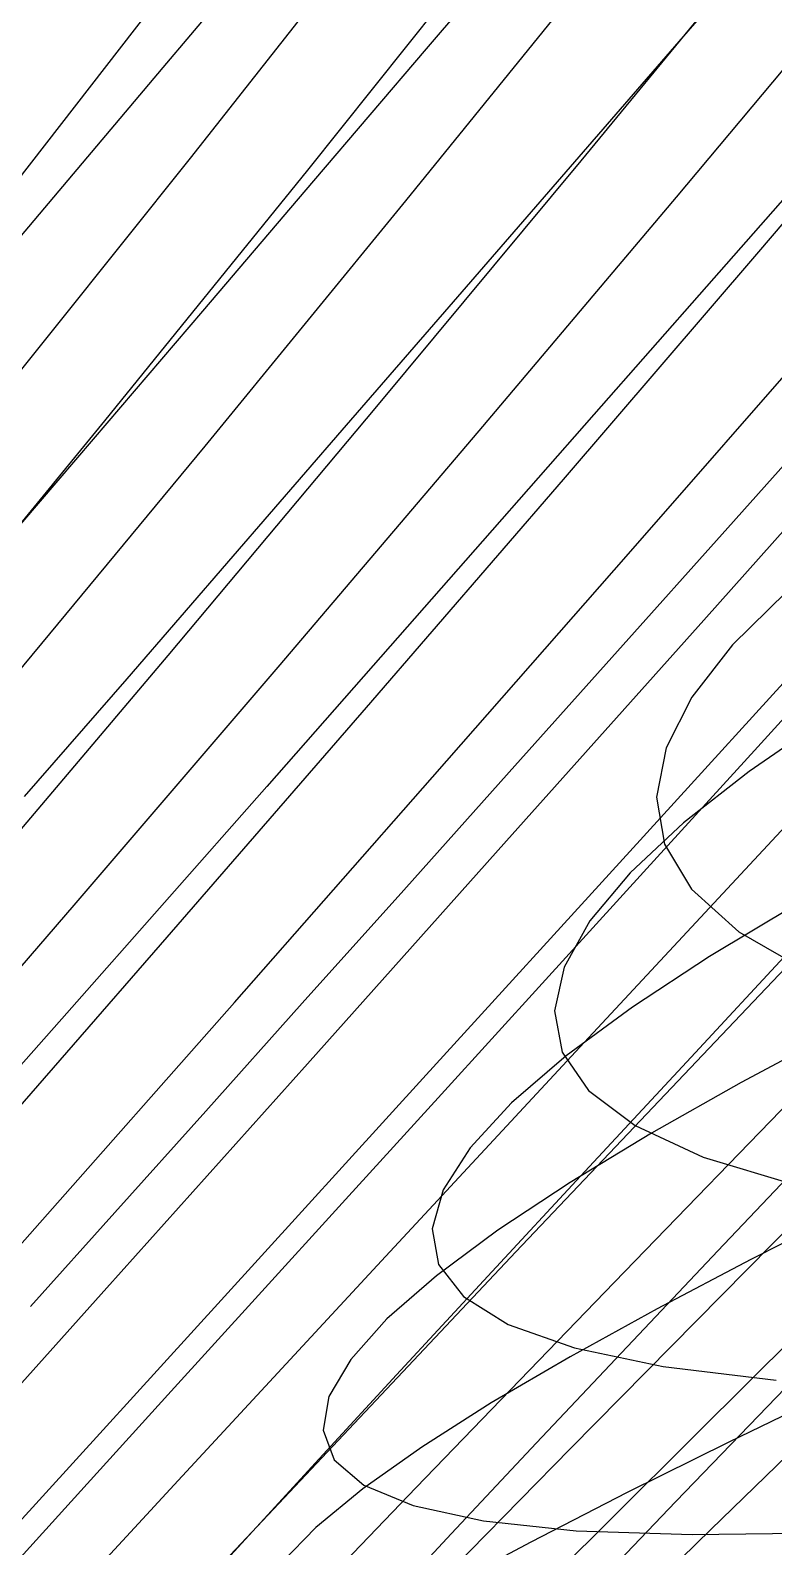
# Model space of a CAD drawing. Extents: x -607 to 1285, y -867 to 355.
# Drawn here: x 436.4 to 522.3, y -506.1 to -330.7 of the extents above; entities that cross this region are included whole.
import ezdxf

# ---------------------------------------------------------------- set-up
doc = ezdxf.new("R2010")
doc.units = 0
for name, color, linetype in [('0_5251', 7, 'CONTINUOUS'), ('0_5353', 7, 'CONTINUOUS'), ('0_5354', 7, 'CONTINUOUS'), ('0_5455', 7, 'CONTINUOUS'), ('0_5456', 7, 'CONTINUOUS'), ('0_5457', 7, 'CONTINUOUS'), ('0_5559', 7, 'CONTINUOUS'), ('0_5560', 7, 'CONTINUOUS'), ('0_5561', 7, 'CONTINUOUS'), ('0_5662', 7, 'CONTINUOUS'), ('0_5663', 7, 'CONTINUOUS'), ('0_5664', 7, 'CONTINUOUS'), ('0_5665', 7, 'CONTINUOUS'), ('0_5701', 7, 'CONTINUOUS'), ('0_5702', 7, 'CONTINUOUS'), ('0_5703', 7, 'CONTINUOUS'), ('0_5765', 7, 'CONTINUOUS'), ('0_5766', 7, 'CONTINUOUS'), ('0_5767', 7, 'CONTINUOUS'), ('0_5768', 7, 'CONTINUOUS'), ('0_5769', 7, 'CONTINUOUS'), ('0_5804', 7, 'CONTINUOUS'), ('0_5805', 7, 'CONTINUOUS'), ('0_5806', 7, 'CONTINUOUS'), ('0_5807', 7, 'CONTINUOUS'), ('0_5808', 7, 'CONTINUOUS'), ('0_5869', 7, 'CONTINUOUS'), ('0_5870', 7, 'CONTINUOUS'), ('0_5871', 7, 'CONTINUOUS'), ('0_5872', 7, 'CONTINUOUS'), ('0_5873', 7, 'CONTINUOUS'), ('0_5907', 7, 'CONTINUOUS'), ('0_5908', 7, 'CONTINUOUS'), ('0_5909', 7, 'CONTINUOUS'), ('0_5910', 7, 'CONTINUOUS'), ('0_5911', 7, 'CONTINUOUS'), ('0_5912', 7, 'CONTINUOUS'), ('0_5913', 7, 'CONTINUOUS'), ('0_5972', 7, 'CONTINUOUS'), ('0_5973', 7, 'CONTINUOUS'), ('0_5974', 7, 'CONTINUOUS'), ('0_5975', 7, 'CONTINUOUS'), ('0_5976', 7, 'CONTINUOUS'), ('0_6012', 7, 'CONTINUOUS'), ('0_6013', 7, 'CONTINUOUS'), ('0_6014', 7, 'CONTINUOUS'), ('0_6015', 7, 'CONTINUOUS'), ('0_6016', 7, 'CONTINUOUS'), ('0_6017', 7, 'CONTINUOUS'), ('0_6018', 7, 'CONTINUOUS'), ('0_6019', 7, 'CONTINUOUS'), ('0_6075', 7, 'CONTINUOUS'), ('0_6076', 7, 'CONTINUOUS'), ('0_6077', 7, 'CONTINUOUS'), ('0_6078', 7, 'CONTINUOUS'), ('0_6079', 7, 'CONTINUOUS'), ('0_6115', 7, 'CONTINUOUS'), ('0_6116', 7, 'CONTINUOUS'), ('0_6117', 7, 'CONTINUOUS'), ('0_6118', 7, 'CONTINUOUS'), ('0_6119', 7, 'CONTINUOUS'), ('0_6120', 7, 'CONTINUOUS'), ('0_6121', 7, 'CONTINUOUS'), ('0_6122', 7, 'CONTINUOUS'), ('0_6123', 7, 'CONTINUOUS'), ('0_6124', 7, 'CONTINUOUS'), ('0_6178', 7, 'CONTINUOUS'), ('0_6179', 7, 'CONTINUOUS'), ('0_6180', 7, 'CONTINUOUS'), ('0_6181', 7, 'CONTINUOUS'), ('0_6219', 7, 'CONTINUOUS'), ('0_6220', 7, 'CONTINUOUS'), ('0_6221', 7, 'CONTINUOUS'), ('0_6222', 7, 'CONTINUOUS'), ('0_6223', 7, 'CONTINUOUS'), ('0_6224', 7, 'CONTINUOUS'), ('0_6225', 7, 'CONTINUOUS'), ('0_6226', 7, 'CONTINUOUS'), ('0_6280', 7, 'CONTINUOUS'), ('0_6281', 7, 'CONTINUOUS'), ('0_6282', 7, 'CONTINUOUS'), ('0_6283', 7, 'CONTINUOUS'), ('0_6325', 7, 'CONTINUOUS'), ('0_6326', 7, 'CONTINUOUS'), ('0_6327', 7, 'CONTINUOUS'), ('0_6328', 7, 'CONTINUOUS'), ('0_6329', 7, 'CONTINUOUS'), ('0_6330', 7, 'CONTINUOUS'), ('0_6384', 7, 'CONTINUOUS'), ('0_6385', 7, 'CONTINUOUS'), ('0_6386', 7, 'CONTINUOUS'), ('0_6387', 7, 'CONTINUOUS'), ('0_6430', 7, 'CONTINUOUS'), ('0_6431', 7, 'CONTINUOUS'), ('0_6432', 7, 'CONTINUOUS'), ('0_6433', 7, 'CONTINUOUS'), ('0_6488', 7, 'CONTINUOUS'), ('0_6489', 7, 'CONTINUOUS'), ('0_6490', 7, 'CONTINUOUS'), ('0_6535', 7, 'CONTINUOUS'), ('0_6536', 7, 'CONTINUOUS'), ('0_6537', 7, 'CONTINUOUS'), ('0_6592', 7, 'CONTINUOUS'), ('0_6593', 7, 'CONTINUOUS'), ('0_6594', 7, 'CONTINUOUS'), ('0_6694', 7, 'CONTINUOUS'), ('0_6695', 7, 'CONTINUOUS'), ('0_6797', 7, 'CONTINUOUS'), ('0_6798', 7, 'CONTINUOUS'), ('0_8530', 7, 'CONTINUOUS'), ('0_8531', 7, 'CONTINUOUS'), ('0_8532', 7, 'CONTINUOUS'), ('0_8533', 7, 'CONTINUOUS'), ('0_8634', 7, 'CONTINUOUS'), ('0_8635', 7, 'CONTINUOUS'), ('0_8636', 7, 'CONTINUOUS'), ('0_8637', 7, 'CONTINUOUS'), ('0_8638', 7, 'CONTINUOUS'), ('0_8639', 7, 'CONTINUOUS'), ('0_8640', 7, 'CONTINUOUS'), ('0_8641', 7, 'CONTINUOUS'), ('0_8739', 7, 'CONTINUOUS'), ('0_8740', 7, 'CONTINUOUS'), ('0_8741', 7, 'CONTINUOUS'), ('0_8742', 7, 'CONTINUOUS'), ('0_8743', 7, 'CONTINUOUS'), ('0_8744', 7, 'CONTINUOUS'), ('0_8745', 7, 'CONTINUOUS'), ('0_8746', 7, 'CONTINUOUS'), ('0_8747', 7, 'CONTINUOUS'), ('0_8748', 7, 'CONTINUOUS'), ('0_8749', 7, 'CONTINUOUS'), ('0_8750', 7, 'CONTINUOUS'), ('0_8751', 7, 'CONTINUOUS'), ('0_8752', 7, 'CONTINUOUS'), ('0_8753', 7, 'CONTINUOUS'), ('0_8754', 7, 'CONTINUOUS'), ('0_8755', 7, 'CONTINUOUS'), ('0_8844', 7, 'CONTINUOUS'), ('0_8845', 7, 'CONTINUOUS'), ('0_8846', 7, 'CONTINUOUS'), ('0_8847', 7, 'CONTINUOUS'), ('0_8848', 7, 'CONTINUOUS'), ('0_8849', 7, 'CONTINUOUS'), ('0_8850', 7, 'CONTINUOUS'), ('0_8851', 7, 'CONTINUOUS'), ('0_8852', 7, 'CONTINUOUS'), ('0_8853', 7, 'CONTINUOUS'), ('0_8854', 7, 'CONTINUOUS'), ('0_8855', 7, 'CONTINUOUS'), ('0_8856', 7, 'CONTINUOUS'), ('0_8948', 7, 'CONTINUOUS'), ('0_8949', 7, 'CONTINUOUS'), ('0_8950', 7, 'CONTINUOUS'), ('0_8951', 7, 'CONTINUOUS'), ('0_8952', 7, 'CONTINUOUS'), ('0_8953', 7, 'CONTINUOUS'), ('0_8954', 7, 'CONTINUOUS'), ('0_8955', 7, 'CONTINUOUS'), ('0_8956', 7, 'CONTINUOUS'), ('0_8957', 7, 'CONTINUOUS'), ('0_8958', 7, 'CONTINUOUS'), ('0_9053', 7, 'CONTINUOUS'), ('0_9054', 7, 'CONTINUOUS'), ('0_9055', 7, 'CONTINUOUS'), ('0_9056', 7, 'CONTINUOUS'), ('0_9057', 7, 'CONTINUOUS'), ('0_9058', 7, 'CONTINUOUS'), ('0_9059', 7, 'CONTINUOUS'), ('0_9060', 7, 'CONTINUOUS')]:
    doc.layers.add(name, color=color, linetype=linetype)

msp = doc.modelspace()

# ---------------------------------------------------------------- linework, layer by layer
at = {"layer": '0_5251'}
msp.add_polyline3d([(431.0191, -353.0031, -2884.6042), (453.8733, -323.5364, -2863.8022)], dxfattribs=at)
at = {"layer": '0_5353'}
msp.add_polyline3d([(431.3547, -374.8442, -2900.9717), (454.8718, -345.4628, -2881.241)], dxfattribs=at)
at = {"layer": '0_5354'}
msp.add_polyline3d([(454.8718, -345.4628, -2881.241), (477.7645, -316.3586, -2859.8816)], dxfattribs=at)
at = {"layer": '0_5455'}
msp.add_polyline3d([(421.0212, -405.0712, -2909.7283), (444.9747, -375.8687, -2890.7761)], dxfattribs=at)
at = {"layer": '0_5456'}
msp.add_polyline3d([(444.9747, -375.8687, -2890.7761), (468.4429, -346.8524, -2870.2112)], dxfattribs=at)
at = {"layer": '0_5457'}
msp.add_polyline3d([(468.4429, -346.8524, -2870.2112), (491.3274, -318.1329, -2848.063)], dxfattribs=at)
at = {"layer": '0_5559'}
msp.add_polyline3d([(432.8482, -407.432, -2897.9507), (456.5622, -378.7976, -2878.2456)], dxfattribs=at)
at = {"layer": '0_5560'}
msp.add_polyline3d([(456.5622, -378.7976, -2878.2456), (479.7931, -350.4175, -2857.0334)], dxfattribs=at)
at = {"layer": '0_5561'}
msp.add_polyline3d([(479.7931, -350.4175, -2857.0334), (502.4421, -322.4033, -2834.3518)], dxfattribs=at)
at = {"layer": '0_5662'}
msp.add_polyline3d([(427.7027, -432.0503, -2913.001), (452.283, -403.0002, -2893.6982)], dxfattribs=at)
at = {"layer": '0_5663'}
msp.add_polyline3d([(452.283, -403.0002, -2893.6982), (476.4353, -374.1962, -2872.9011)], dxfattribs=at)
at = {"layer": '0_5664'}
msp.add_polyline3d([(476.4353, -374.1962, -2872.9011), (500.0549, -345.7567, -2850.6545)], dxfattribs=at)
at = {"layer": '0_5665'}
msp.add_polyline3d([(500.0549, -345.7567, -2850.6545), (523.0371, -317.7999, -2827.0037)], dxfattribs=at)
at = {"layer": '0_5701'}
msp.add_polyline3d([(464.4799, -319.8116, -2399.5571), (451.6728, -334.9833, -2409.8657)], dxfattribs=at)
at = {"layer": '0_5702'}
msp.add_polyline3d([(451.6728, -334.9833, -2409.8657), (439.0172, -349.9967, -2420.202)], dxfattribs=at)
at = {"layer": '0_5703'}
msp.add_polyline3d([(439.0172, -349.9967, -2420.202), (426.6005, -364.7178, -2430.28)], dxfattribs=at)
at = {"layer": '0_5765'}
msp.add_polyline3d([(417.5979, -459.5107, -2915.635), (441.4328, -431.8748, -2898.011)], dxfattribs=at)
at = {"layer": '0_5766'}
msp.add_polyline3d([(441.4328, -431.8748, -2898.011), (465.0175, -404.3384, -2878.8623)], dxfattribs=at)
at = {"layer": '0_5767'}
msp.add_polyline3d([(465.0175, -404.3384, -2878.8623), (488.2606, -377.0034, -2858.2205)], dxfattribs=at)
at = {"layer": '0_5768'}
msp.add_polyline3d([(488.2606, -377.0034, -2858.2205), (511.0707, -349.9718, -2836.1172)], dxfattribs=at)
at = {"layer": '0_5769'}
msp.add_polyline3d([(511.0707, -349.9718, -2836.1172), (533.3566, -323.3456, -2812.5845)], dxfattribs=at)
at = {"layer": '0_5804'}
msp.add_polyline3d([(495.2088, -317.551, -2392.005), (482.1329, -332.8284, -2402.7168)], dxfattribs=at)
at = {"layer": '0_5805'}
msp.add_polyline3d([(482.1329, -332.8284, -2402.7168), (469.1148, -348.077, -2413.728)], dxfattribs=at)
at = {"layer": '0_5806'}
msp.add_polyline3d([(469.1148, -348.077, -2413.728), (456.2477, -363.1646, -2424.7542)], dxfattribs=at)
at = {"layer": '0_5807'}
msp.add_polyline3d([(456.2477, -363.1646, -2424.7542), (443.6248, -377.9592, -2435.511)], dxfattribs=at)
at = {"layer": '0_5808'}
msp.add_polyline3d([(443.6248, -377.9592, -2435.511), (431.3393, -392.3287, -2445.7148)], dxfattribs=at)
at = {"layer": '0_5869'}
msp.add_polyline3d([(428.9153, -462.2932, -2903.4688), (452.1795, -435.6047, -2885.3813)], dxfattribs=at)
at = {"layer": '0_5870'}
msp.add_polyline3d([(452.1795, -435.6047, -2885.3813), (475.2357, -409.0233, -2865.8315)], dxfattribs=at)
at = {"layer": '0_5871'}
msp.add_polyline3d([(475.2357, -409.0233, -2865.8315), (497.9967, -382.6461, -2844.8481)], dxfattribs=at)
at = {"layer": '0_5872'}
msp.add_polyline3d([(497.9967, -382.6461, -2844.8481), (520.3749, -356.5702, -2822.462)], dxfattribs=at)
at = {"layer": '0_5873'}
msp.add_polyline3d([(520.3749, -356.5702, -2822.462), (542.2828, -330.8929, -2798.702)], dxfattribs=at)
at = {"layer": '0_5907'}
msp.add_polyline3d([(524.3513, -317.0012, -2387.0486), (511.3316, -331.9739, -2397.622)], dxfattribs=at)
at = {"layer": '0_5908'}
msp.add_polyline3d([(511.3316, -331.9739, -2397.622), (498.2671, -347.0405, -2408.7578)], dxfattribs=at)
at = {"layer": '0_5909'}
msp.add_polyline3d([(498.2671, -347.0405, -2408.7578), (485.2546, -362.0737, -2420.1768)], dxfattribs=at)
at = {"layer": '0_5910'}
msp.add_polyline3d([(485.2546, -362.0737, -2420.1768), (472.3907, -376.9464, -2431.6003)], dxfattribs=at)
at = {"layer": '0_5911'}
msp.add_polyline3d([(472.3907, -376.9464, -2431.6003), (459.7718, -391.5309, -2442.7495)], dxfattribs=at)
at = {"layer": '0_5912'}
msp.add_polyline3d([(459.7718, -391.5309, -2442.7495), (447.4947, -405.7002, -2453.3457)], dxfattribs=at)
at = {"layer": '0_5913'}
msp.add_polyline3d([(447.4947, -405.7002, -2453.3457), (435.6559, -419.3268, -2463.11)], dxfattribs=at)
at = {"layer": '0_5972'}
msp.add_polyline3d([(413.7047, -495.5128, -2913.2483), (436.8687, -469.3204, -2895.4233)], dxfattribs=at)
at = {"layer": '0_5973'}
msp.add_polyline3d([(436.8687, -469.3204, -2895.4233), (459.9492, -443.1482, -2876.1855)], dxfattribs=at)
at = {"layer": '0_5974'}
msp.add_polyline3d([(459.9492, -443.1482, -2876.1855), (482.8613, -417.0904, -2855.574)], dxfattribs=at)
at = {"layer": '0_5975'}
msp.add_polyline3d([(482.8613, -417.0904, -2855.574), (505.521, -391.2412, -2833.6277)], dxfattribs=at)
at = {"layer": '0_5976'}
msp.add_polyline3d([(505.521, -391.2412, -2833.6277), (527.8435, -365.6946, -2810.3857)], dxfattribs=at)
at = {"layer": '0_6012'}
msp.add_polyline3d([(527.6302, -345.4496, -2404.065), (514.5554, -360.3087, -2415.6157)], dxfattribs=at)
at = {"layer": '0_6013'}
msp.add_polyline3d([(514.5554, -360.3087, -2415.6157), (501.5258, -375.1321, -2427.4343)], dxfattribs=at)
at = {"layer": '0_6014'}
msp.add_polyline3d([(501.5258, -375.1321, -2427.4343), (488.642, -389.7959, -2439.247)], dxfattribs=at)
at = {"layer": '0_6015'}
msp.add_polyline3d([(488.642, -389.7959, -2439.247), (476.0049, -404.1762, -2450.7803)], dxfattribs=at)
at = {"layer": '0_6016'}
msp.add_polyline3d([(476.0049, -404.1762, -2450.7803), (463.7154, -418.1492, -2461.7612)], dxfattribs=at)
at = {"layer": '0_6017'}
msp.add_polyline3d([(463.7154, -418.1492, -2461.7612), (451.8742, -431.5911, -2471.9163)], dxfattribs=at)
at = {"layer": '0_6018'}
msp.add_polyline3d([(451.8742, -431.5911, -2471.9163), (440.582, -444.3779, -2480.972)], dxfattribs=at)
at = {"layer": '0_6019'}
msp.add_polyline3d([(440.582, -444.3779, -2480.972), (429.9399, -456.3858, -2488.6548)], dxfattribs=at)
at = {"layer": '0_6075'}
msp.add_polyline3d([(421.921, -502.1425, -2908.7375), (445.1893, -476.1642, -2889.5364)], dxfattribs=at)
at = {"layer": '0_6076'}
msp.add_polyline3d([(445.1893, -476.1642, -2889.5364), (468.3886, -450.2356, -2869.0122)], dxfattribs=at)
at = {"layer": '0_6077'}
msp.add_polyline3d([(468.3886, -450.2356, -2869.0122), (491.43, -424.4557, -2847.2166)], dxfattribs=at)
at = {"layer": '0_6078'}
msp.add_polyline3d([(491.43, -424.4557, -2847.2166), (514.2248, -398.9233, -2824.2)], dxfattribs=at)
at = {"layer": '0_6079'}
msp.add_polyline3d([(514.2248, -398.9233, -2824.2), (536.6839, -373.737, -2800.0134)], dxfattribs=at)
at = {"layer": '0_6115'}
msp.add_polyline3d([(529.9225, -373.7756, -2424.2305), (517.0091, -388.221, -2436.3022)], dxfattribs=at)
at = {"layer": '0_6116'}
msp.add_polyline3d([(517.0091, -388.221, -2436.3022), (504.2384, -402.5089, -2448.359)], dxfattribs=at)
at = {"layer": '0_6117'}
msp.add_polyline3d([(504.2384, -402.5089, -2448.359), (491.7131, -416.5214, -2460.1345)], dxfattribs=at)
at = {"layer": '0_6118'}
msp.add_polyline3d([(491.7131, -416.5214, -2460.1345), (479.5356, -430.1404, -2471.3623)], dxfattribs=at)
at = {"layer": '0_6119'}
msp.add_polyline3d([(479.5356, -430.1404, -2471.3623), (467.8085, -443.2479, -2481.776)], dxfattribs=at)
at = {"layer": '0_6120'}
msp.add_polyline3d([(467.8085, -443.2479, -2481.776), (456.6345, -455.7256, -2491.1091)], dxfattribs=at)
at = {"layer": '0_6121'}
msp.add_polyline3d([(456.6345, -455.7256, -2491.1091), (446.1159, -467.4556, -2499.0952)], dxfattribs=at)
at = {"layer": '0_6122'}
msp.add_polyline3d([(446.1159, -467.4556, -2499.0952), (436.3554, -478.3198, -2505.468)], dxfattribs=at)
at = {"layer": '0_6123'}
msp.add_polyline3d([(452.6392, -488.1324, -2516.8997), (442.9333, -498.8248, -2523.3303)], dxfattribs=at)
at = {"layer": '0_6124'}
msp.add_polyline3d([(442.9333, -498.8248, -2523.3303), (432.967, -509.8161, -2528.8555)], dxfattribs=at)
at = {"layer": '0_6178'}
msp.add_polyline3d([(434.6233, -503.7404, -2907.6863), (458.4247, -477.5754, -2886.938)], dxfattribs=at)
at = {"layer": '0_6179'}
msp.add_polyline3d([(458.4247, -477.5754, -2886.938), (482.1422, -451.5175, -2864.9446)], dxfattribs=at)
at = {"layer": '0_6180'}
msp.add_polyline3d([(482.1422, -451.5175, -2864.9446), (505.6802, -425.6717, -2841.7708)], dxfattribs=at)
at = {"layer": '0_6181'}
msp.add_polyline3d([(505.6802, -425.6717, -2841.7708), (528.9434, -400.1433, -2817.481)], dxfattribs=at)
at = {"layer": '0_6219'}
msp.add_polyline3d([(532.7811, -400.056, -2444.887), (520.0931, -413.9884, -2457.346)], dxfattribs=at)
at = {"layer": '0_6220'}
msp.add_polyline3d([(520.0931, -413.9884, -2457.346), (507.6487, -427.6538, -2469.518)], dxfattribs=at)
at = {"layer": '0_6221'}
msp.add_polyline3d([(507.6487, -427.6538, -2469.518), (495.5496, -440.9423, -2481.141)], dxfattribs=at)
at = {"layer": '0_6222'}
msp.add_polyline3d([(495.5496, -440.9423, -2481.141), (483.8975, -453.7443, -2491.9531)], dxfattribs=at)
at = {"layer": '0_6223'}
msp.add_polyline3d([(483.8975, -453.7443, -2491.9531), (472.7939, -465.9498, -2501.6917)], dxfattribs=at)
at = {"layer": '0_6224'}
msp.add_polyline3d([(472.7939, -465.9498, -2501.6917), (462.3406, -477.4491, -2510.0945)], dxfattribs=at)
at = {"layer": '0_6225'}
msp.add_polyline3d([(462.3406, -477.4491, -2510.0945), (452.6392, -488.1323, -2516.8997)], dxfattribs=at)
at = {"layer": '0_6226'}
msp.add_polyline3d([(468.8832, -496.8989, -2528.9324), (459.1002, -507.55, -2535.8118)], dxfattribs=at)
at = {"layer": '0_6280'}
msp.add_polyline3d([(429.975, -523.8888, -2919.686), (453.4649, -498.4545, -2899.8542)], dxfattribs=at)
at = {"layer": '0_6281'}
msp.add_polyline3d([(453.4649, -498.4545, -2899.8542), (476.9729, -473.0537, -2878.7524)], dxfattribs=at)
at = {"layer": '0_6282'}
msp.add_polyline3d([(476.9729, -473.0537, -2878.7524), (500.4094, -447.784, -2856.4407)], dxfattribs=at)
at = {"layer": '0_6283'}
msp.add_polyline3d([(500.4094, -447.784, -2856.4407), (523.6848, -422.7432, -2832.9783)], dxfattribs=at)
at = {"layer": '0_6325'}
msp.add_polyline3d([(524.4923, -436.8423, -2478.3037), (512.2594, -450.0048, -2490.5947)], dxfattribs=at)
at = {"layer": '0_6326'}
msp.add_polyline3d([(512.2594, -450.0048, -2490.5947), (500.4789, -462.6959, -2502.0645)], dxfattribs=at)
at = {"layer": '0_6327'}
msp.add_polyline3d([(500.4789, -462.6959, -2502.0645), (489.254, -474.8115, -2512.4514)], dxfattribs=at)
at = {"layer": '0_6328'}
msp.add_polyline3d([(489.254, -474.8115, -2512.4514), (478.6877, -486.2472, -2521.4946)], dxfattribs=at)
at = {"layer": '0_6329'}
msp.add_polyline3d([(478.6877, -486.2472, -2521.4946), (468.8831, -496.899, -2528.9321)], dxfattribs=at)
at = {"layer": '0_6330'}
msp.add_polyline3d([(485.0714, -504.5928, -2541.5093), (475.3831, -514.9857, -2548.8472)], dxfattribs=at)
at = {"layer": '0_6384'}
msp.add_polyline3d([(446.3938, -520.9909, -2911.3284), (469.4382, -496.4756, -2891.0928)], dxfattribs=at)
at = {"layer": '0_6385'}
msp.add_polyline3d([(469.4382, -496.4756, -2891.0928), (492.5122, -472.016, -2869.6492)], dxfattribs=at)
at = {"layer": '0_6386'}
msp.add_polyline3d([(492.5122, -472.016, -2869.6492), (515.5308, -447.7036, -2847.0557)], dxfattribs=at)
at = {"layer": '0_6387'}
msp.add_polyline3d([(515.5308, -447.7036, -2847.0557), (538.4088, -423.6304, -2823.3694)], dxfattribs=at)
at = {"layer": '0_6430'}
msp.add_polyline3d([(528.2898, -458.7593, -2501.6147), (516.545, -471.1414, -2513.4514)], dxfattribs=at)
at = {"layer": '0_6431'}
msp.add_polyline3d([(516.545, -471.1414, -2513.4514), (505.3578, -482.9733, -2524.2168)], dxfattribs=at)
at = {"layer": '0_6432'}
msp.add_polyline3d([(505.3578, -482.9733, -2524.2168), (494.8319, -494.1565, -2533.6548)], dxfattribs=at)
at = {"layer": '0_6433'}
msp.add_polyline3d([(494.8319, -494.1565, -2533.6548), (485.0713, -504.5929, -2541.5093)], dxfattribs=at)
at = {"layer": '0_6488'}
msp.add_polyline3d([(458.1576, -523.0571, -2907.0557), (480.9892, -499.269, -2885.9756)], dxfattribs=at)
at = {"layer": '0_6489'}
msp.add_polyline3d([(480.9892, -499.269, -2885.9756), (503.8777, -475.5375, -2863.7441)], dxfattribs=at)
at = {"layer": '0_6490'}
msp.add_polyline3d([(503.8777, -475.5375, -2863.7441), (526.741, -451.9496, -2840.421)], dxfattribs=at)
at = {"layer": '0_6535'}
msp.add_polyline3d([(532.8637, -478.2226, -2524.9956), (521.5888, -489.8798, -2536.2605)], dxfattribs=at)
at = {"layer": '0_6536'}
msp.add_polyline3d([(521.5888, -489.8798, -2536.2605), (510.9943, -500.9011, -2546.2036)], dxfattribs=at)
at = {"layer": '0_6537'}
msp.add_polyline3d([(510.9943, -500.9011, -2546.2036), (501.1878, -511.1907, -2554.5728)], dxfattribs=at)
at = {"layer": '0_6592'}
msp.add_polyline3d([(475.5473, -518.4954, -2903.4536), (498.8354, -494.7571, -2881.2288)], dxfattribs=at)
at = {"layer": '0_6593'}
msp.add_polyline3d([(498.8354, -494.7571, -2881.2288), (522.1565, -471.1289, -2857.9263)], dxfattribs=at)
at = {"layer": '0_6594'}
msp.add_polyline3d([(522.1565, -471.1289, -2857.9263), (545.4217, -447.7038, -2833.6147)], dxfattribs=at)
at = {"layer": '0_6694'}
msp.add_polyline3d([(496.4567, -509.9285, -2897.9534), (520.3215, -486.1699, -2874.508)], dxfattribs=at)
at = {"layer": '0_6695'}
msp.add_polyline3d([(520.3215, -486.1699, -2874.508), (544.169, -462.5985, -2850.0806)], dxfattribs=at)
at = {"layer": '0_6797'}
msp.add_polyline3d([(490.9991, -527.6497, -2914.5886), (515.0424, -504.1436, -2891.1797)], dxfattribs=at)
at = {"layer": '0_6798'}
msp.add_polyline3d([(515.0424, -504.1436, -2891.1797), (539.1492, -480.7637, -2866.7827)], dxfattribs=at)
at = {"layer": '0_8530'}
msp.add_polyline3d([(529.4042, -488.0792, -3173.9258), (517.144, -494.0136, -3188.1868)], dxfattribs=at)
at = {"layer": '0_8531'}
msp.add_polyline3d([(517.144, -494.0136, -3188.1868), (505.3709, -499.865, -3201.7175)], dxfattribs=at)
at = {"layer": '0_8532'}
msp.add_polyline3d([(505.3709, -499.865, -3201.7175), (494.2323, -505.5803, -3214.3271)], dxfattribs=at)
at = {"layer": '0_8533'}
msp.add_polyline3d([(494.2323, -505.5803, -3214.3271), (483.8756, -511.1058, -3225.8247)], dxfattribs=at)
at = {"layer": '0_8634'}
msp.add_polyline3d([(531.1364, -467.105, -3193.9575), (519.6595, -472.8973, -3206.7078)], dxfattribs=at)
at = {"layer": '0_8635'}
msp.add_polyline3d([(519.6595, -472.8973, -3206.7078), (508.8233, -478.5904, -3218.5208)], dxfattribs=at)
at = {"layer": '0_8636'}
msp.add_polyline3d([(508.8233, -478.5904, -3218.5208), (498.7735, -484.1367, -3229.2085)], dxfattribs=at)
at = {"layer": '0_8637'}
msp.add_polyline3d([(498.7735, -484.1367, -3229.2085), (489.6557, -489.4883, -3238.5835)], dxfattribs=at)
at = {"layer": '0_8638'}
msp.add_polyline3d([(489.6557, -489.4883, -3238.5835), (481.6156, -494.5976, -3246.4578)], dxfattribs=at)
at = {"layer": '0_8639'}
msp.add_polyline3d([(481.6156, -494.5976, -3246.4578), (474.7989, -499.4169, -3252.6436)], dxfattribs=at)
at = {"layer": '0_8640'}
msp.add_polyline3d([(474.7989, -499.4169, -3252.6436), (469.3511, -503.8986, -3256.9531)], dxfattribs=at)
at = {"layer": '0_8641'}
msp.add_polyline3d([(469.3511, -503.8986, -3256.9531), (465.4178, -507.9949, -3259.1987)], dxfattribs=at)
at = {"layer": '0_8739'}
msp.add_polyline3d([(529.6979, -446.4609, -3215.8176), (518.5554, -452.4107, -3227.5835)], dxfattribs=at)
at = {"layer": '0_8740'}
msp.add_polyline3d([(518.5554, -452.4107, -3227.5835), (508.1973, -458.2614, -3238.2188)], dxfattribs=at)
at = {"layer": '0_8741'}
msp.add_polyline3d([(508.1973, -458.2614, -3238.2188), (498.7733, -463.9676, -3247.5334)], dxfattribs=at)
at = {"layer": '0_8742'}
msp.add_polyline3d([(498.7733, -463.9676, -3247.5334), (490.4325, -469.4842, -3255.337)], dxfattribs=at)
at = {"layer": '0_8743'}
msp.add_polyline3d([(490.4325, -469.4842, -3255.337), (483.3244, -474.766, -3261.4395)], dxfattribs=at)
at = {"layer": '0_8744'}
msp.add_polyline3d([(483.3244, -474.766, -3261.4395), (477.5983, -479.7676, -3265.65)], dxfattribs=at)
at = {"layer": '0_8745'}
msp.add_polyline3d([(477.5983, -479.7676, -3265.65), (473.4036, -484.4441, -3267.7783)], dxfattribs=at)
at = {"layer": '0_8746'}
msp.add_polyline3d([(473.4036, -484.4441, -3267.7783), (470.8897, -488.7499, -3267.6348)], dxfattribs=at)
at = {"layer": '0_8747'}
msp.add_polyline3d([(470.8897, -488.7499, -3267.6348), (470.2058, -492.64, -3265.0283)], dxfattribs=at)
at = {"layer": '0_8748'}
msp.add_polyline3d([(470.2058, -492.64, -3265.0283), (471.5013, -496.0692, -3259.7693)], dxfattribs=at)
at = {"layer": '0_8749'}
msp.add_polyline3d([(471.5013, -496.0692, -3259.7693), (474.9255, -498.9922, -3251.667)], dxfattribs=at)
at = {"layer": '0_8750'}
msp.add_polyline3d([(474.9255, -498.9922, -3251.667), (480.628, -501.3638, -3240.531)], dxfattribs=at)
at = {"layer": '0_8751'}
msp.add_polyline3d([(480.628, -501.3638, -3240.531), (488.7579, -503.1387, -3226.1714)], dxfattribs=at)
at = {"layer": '0_8752'}
msp.add_polyline3d([(488.7579, -503.1387, -3226.1714), (499.4645, -504.2717, -3208.3975)], dxfattribs=at)
at = {"layer": '0_8753'}
msp.add_polyline3d([(499.4645, -504.2717, -3208.3975), (512.8974, -504.7178, -3187.019)], dxfattribs=at)
at = {"layer": '0_8754'}
msp.add_polyline3d([(512.8974, -504.7178, -3187.019), (512.8973, -504.718, -3187.019)], dxfattribs=at)
at = {"layer": '0_8755'}
msp.add_polyline3d([(512.8973, -504.718, -3187.019), (528.3682, -504.5295, -3163.0605)], dxfattribs=at)
at = {"layer": '0_8844'}
msp.add_polyline3d([(524.8644, -431.8556, -3234.5952), (514.9056, -437.8365, -3244.2917)], dxfattribs=at)
at = {"layer": '0_8845'}
msp.add_polyline3d([(514.9056, -437.8365, -3244.2917), (506.0037, -443.678, -3252.5203)], dxfattribs=at)
at = {"layer": '0_8846'}
msp.add_polyline3d([(506.0037, -443.678, -3252.5203), (498.3151, -449.3387, -3259.0815)], dxfattribs=at)
at = {"layer": '0_8847'}
msp.add_polyline3d([(498.3151, -449.3387, -3259.0815), (491.9965, -454.7769, -3263.7769)], dxfattribs=at)
at = {"layer": '0_8848'}
msp.add_polyline3d([(491.9965, -454.7769, -3263.7769), (487.2044, -459.951, -3266.4077)], dxfattribs=at)
at = {"layer": '0_8849'}
msp.add_polyline3d([(487.2044, -459.951, -3266.4077), (484.0954, -464.8194, -3266.7744)], dxfattribs=at)
at = {"layer": '0_8850'}
msp.add_polyline3d([(484.0954, -464.8194, -3266.7744), (482.826, -469.3406, -3264.6787)], dxfattribs=at)
at = {"layer": '0_8851'}
msp.add_polyline3d([(482.826, -469.3406, -3264.6787), (483.5527, -473.4728, -3259.9216)], dxfattribs=at)
at = {"layer": '0_8852'}
msp.add_polyline3d([(483.5527, -473.4728, -3259.9216), (486.4323, -477.1744, -3252.3042)], dxfattribs=at)
at = {"layer": '0_8853'}
msp.add_polyline3d([(486.4323, -477.1744, -3252.3042), (491.621, -480.404, -3241.6272)], dxfattribs=at)
at = {"layer": '0_8854'}
msp.add_polyline3d([(491.621, -480.404, -3241.6272), (499.2757, -483.1198, -3227.6921)], dxfattribs=at)
at = {"layer": '0_8855'}
msp.add_polyline3d([(499.2757, -483.1198, -3227.6921), (509.5527, -485.2803, -3210.3003)], dxfattribs=at)
at = {"layer": '0_8856'}
msp.add_polyline3d([(509.5527, -485.2803, -3210.3003), (522.6086, -486.8439, -3189.2522)], dxfattribs=at)
at = {"layer": '0_8948'}
msp.add_polyline3d([(528.2585, -410.3921, -3244.8376), (519.4708, -416.4464, -3252.5938)], dxfattribs=at)
at = {"layer": '0_8949'}
msp.add_polyline3d([(519.4708, -416.4464, -3252.5938), (511.9009, -422.3765, -3258.6802)], dxfattribs=at)
at = {"layer": '0_8950'}
msp.add_polyline3d([(511.9009, -422.3765, -3258.6802), (505.7073, -428.1464, -3262.8962)], dxfattribs=at)
at = {"layer": '0_8951'}
msp.add_polyline3d([(505.7073, -428.1464, -3262.8962), (501.0479, -433.7202, -3265.042)], dxfattribs=at)
at = {"layer": '0_8952'}
msp.add_polyline3d([(501.0479, -433.7202, -3265.042), (498.081, -439.062, -3264.917)], dxfattribs=at)
at = {"layer": '0_8953'}
msp.add_polyline3d([(498.081, -439.062, -3264.917), (496.9646, -444.1358, -3262.3213)], dxfattribs=at)
at = {"layer": '0_8954'}
msp.add_polyline3d([(496.9646, -444.1358, -3262.3213), (497.8568, -448.9058, -3257.054)], dxfattribs=at)
at = {"layer": '0_8955'}
msp.add_polyline3d([(497.8568, -448.9058, -3257.054), (500.9158, -453.3358, -3248.9153)], dxfattribs=at)
at = {"layer": '0_8956'}
msp.add_polyline3d([(500.9158, -453.3358, -3248.9153), (506.2996, -457.3901, -3237.7048)], dxfattribs=at)
at = {"layer": '0_8957'}
msp.add_polyline3d([(506.2996, -457.3901, -3237.7048), (514.1665, -461.0327, -3223.2222)], dxfattribs=at)
at = {"layer": '0_8958'}
msp.add_polyline3d([(514.1665, -461.0327, -3223.2222), (524.6744, -464.2277, -3205.267)], dxfattribs=at)
at = {"layer": '0_9053'}
msp.add_polyline3d([(523.7816, -395.6256, -3258.9492), (517.5478, -401.7917, -3262.9194)], dxfattribs=at)
at = {"layer": '0_9054'}
msp.add_polyline3d([(517.5478, -401.7917, -3262.9194), (512.8613, -407.8275, -3264.8115)], dxfattribs=at)
at = {"layer": '0_9055'}
msp.add_polyline3d([(512.8613, -407.8275, -3264.8115), (509.8834, -413.7023, -3264.4216)], dxfattribs=at)
at = {"layer": '0_9056'}
msp.add_polyline3d([(509.8834, -413.7023, -3264.4216), (508.7756, -419.3849, -3261.5466)], dxfattribs=at)
at = {"layer": '0_9057'}
msp.add_polyline3d([(508.7756, -419.3849, -3261.5466), (509.6993, -424.845, -3255.983)], dxfattribs=at)
at = {"layer": '0_9058'}
msp.add_polyline3d([(509.6993, -424.845, -3255.983), (512.8159, -430.0516, -3247.5273)], dxfattribs=at)
at = {"layer": '0_9059'}
msp.add_polyline3d([(512.8159, -430.0516, -3247.5273), (518.2868, -434.974, -3235.9763)], dxfattribs=at)
at = {"layer": '0_9060'}
msp.add_polyline3d([(518.2868, -434.974, -3235.9763), (526.2733, -439.5815, -3221.1267)], dxfattribs=at)

doc.saveas('drawing.dxf')
